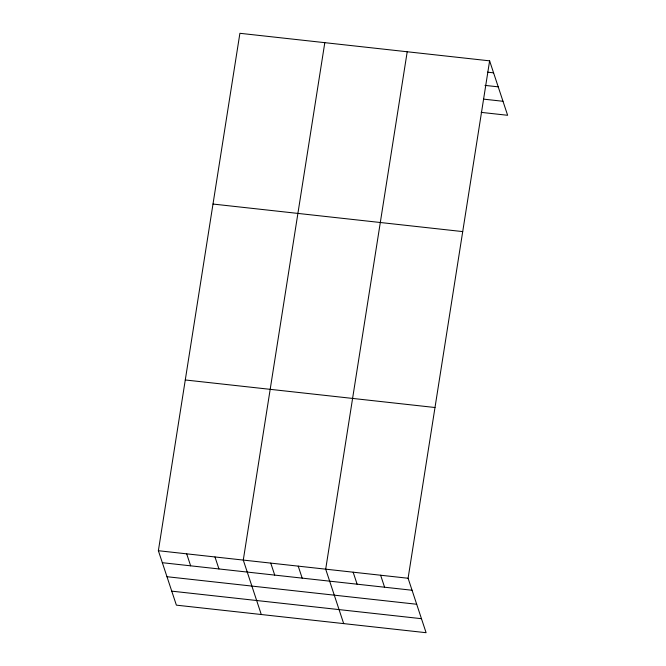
<?xml version="1.0" encoding="UTF-8"?>
<svg xmlns="http://www.w3.org/2000/svg" width="666" height="666" viewBox="0 0 666 666"><rect width="100%" height="100%" fill="white"/><g stroke="black" fill="none" stroke-linecap="round" stroke-linejoin="round"><path stroke-width="1" d="M489.618 60.847L408.091 578.255L426.098 632.7L176.382 605.153L158.375 550.715L239.902 33.3L489.618 60.847L507.625 115.285L481.168 112.371M324.808 42.666L243.281 560.081L261.288 614.518M407.209 51.757L325.691 569.172L343.689 623.609M487.479 72.161L493.581 72.835M484.99 85.381L498.218 86.846M483.658 99.142L502.988 101.282M212.995 204.046L462.712 231.593M185.281 379.97L434.998 407.509M158.375 550.715L408.091 578.255M162.346 562.703L412.063 590.251M166.975 576.714L416.691 604.253M171.753 591.15L421.461 618.689M380.627 575.224L384.59 587.221M353.155 572.202L357.118 584.19M298.218 566.142L302.181 578.13M270.754 563.111L274.717 575.099M214.976 556.959L218.947 568.947M186.68 553.837L190.643 565.825"/></g></svg>
